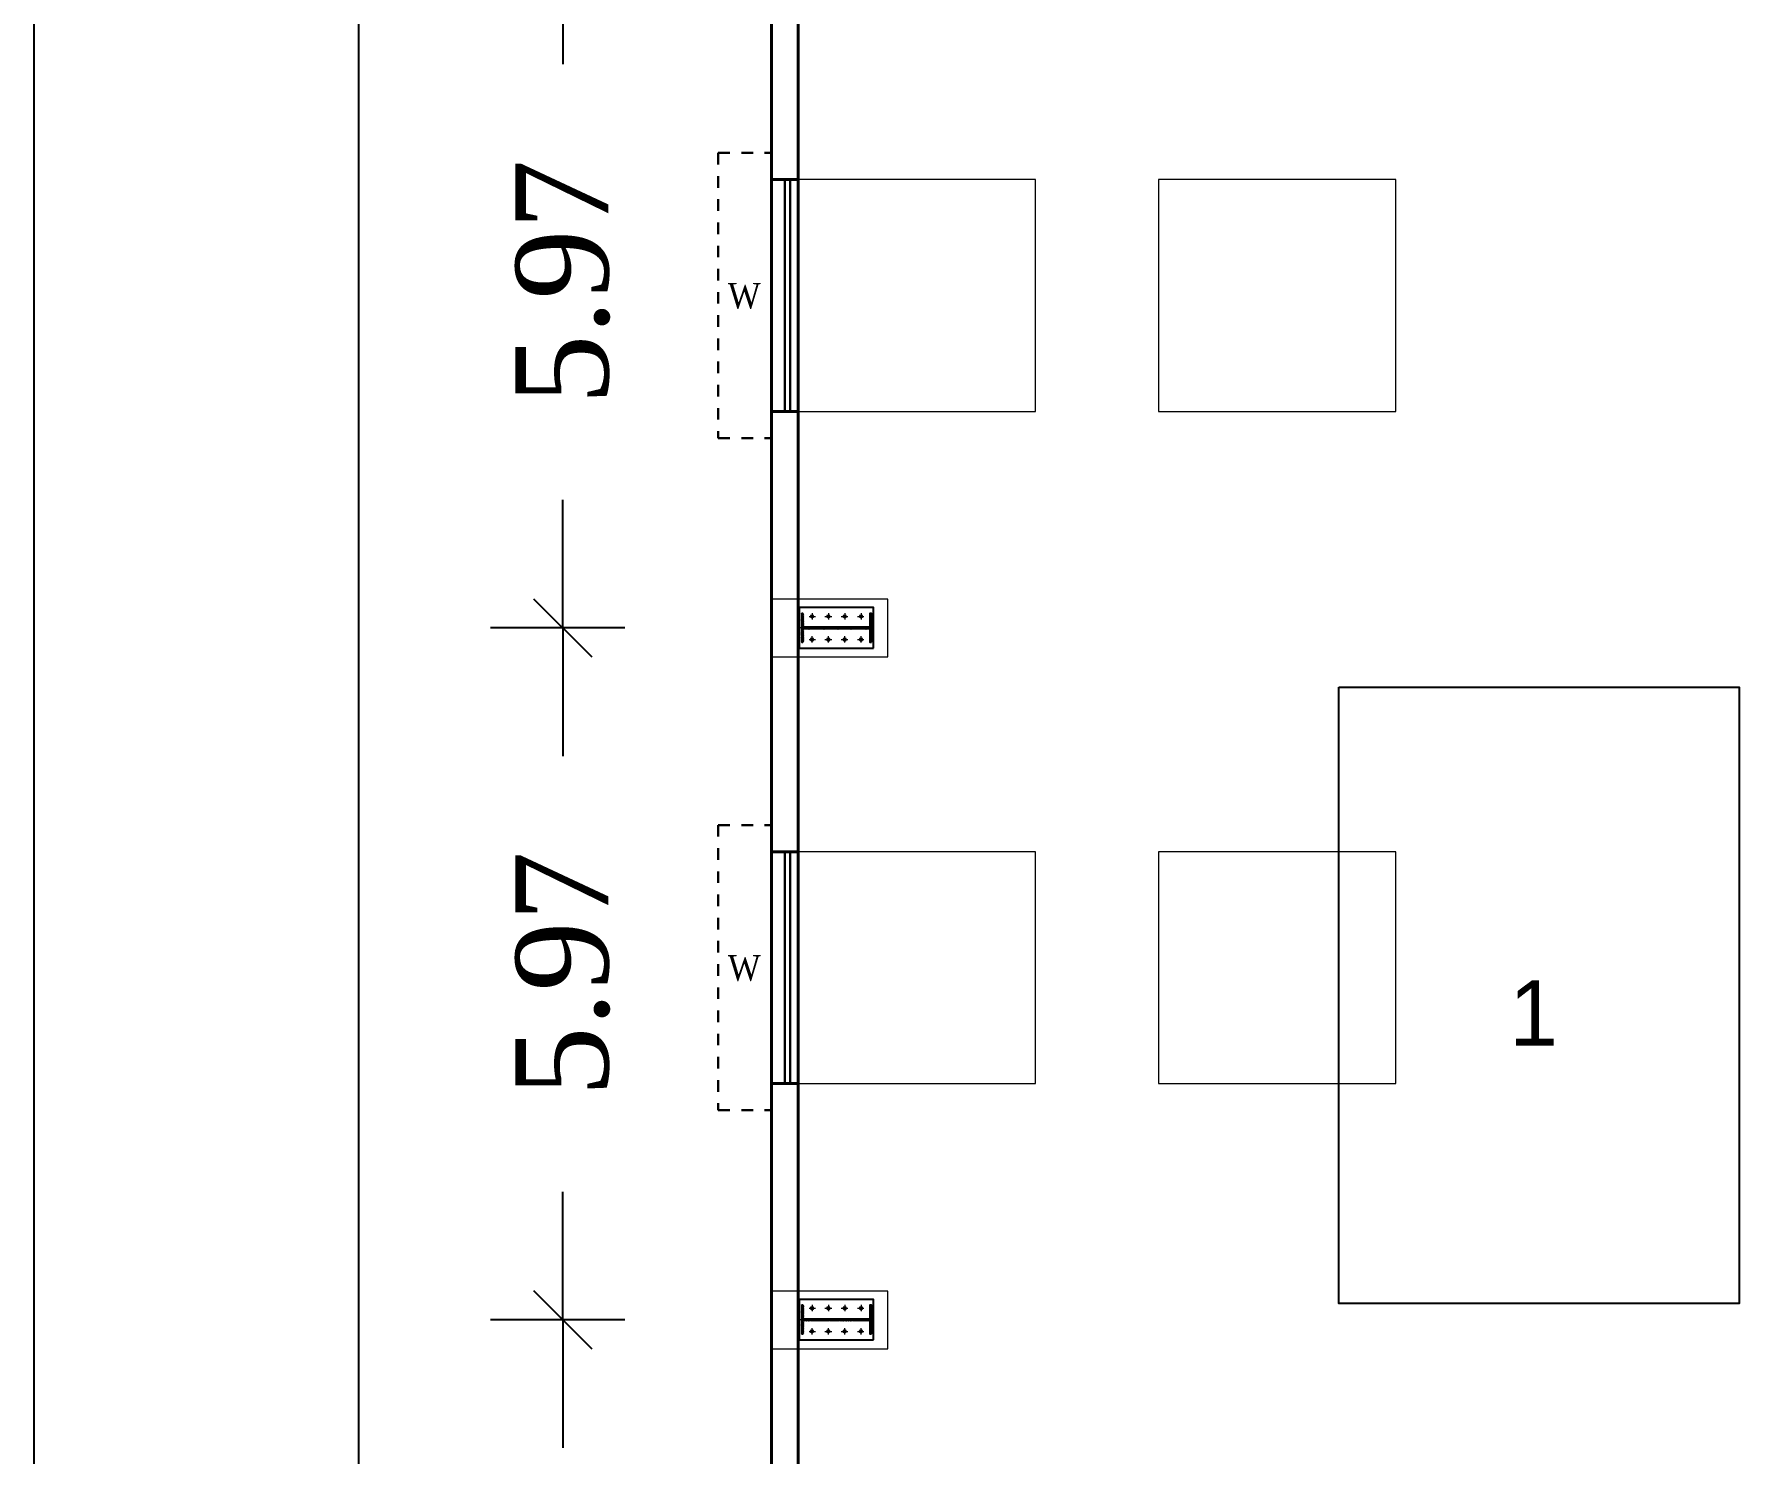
# Model space of a CAD drawing. Header units: metres. Extents: x 98347 to 98865, y -7394 to -7177.
# Drawn here: x 98526.76 to 98541.48, y -7338.72 to -7326.47 of the extents above; entities that cross this region are included whole.
import ezdxf

# ---------------------------------------------------------------- set-up
doc = ezdxf.new("R2010")
doc.units = ezdxf.units.M
doc.header["$LTSCALE"] = 0.5
doc.header["$MEASUREMENT"] = 0
doc.header["$PDMODE"] = 66
doc.linetypes.add('HIDDEN', pattern=[0.375, 0.25, -0.125])
doc.linetypes.add('PHANTOM2', pattern=[1.25, 0.625, -0.125, 0.125, -0.125, 0.125, -0.125])
doc.layers.get('0').update_dxf_attribs({"color": 30, "lineweight": 40})
for name, color, linetype in [('BLK_1_COVERED_AREA', 140, 'Continuous'), ('BLK_1_FLR_0_BLT_UP_AREA', 1, 'Continuous'), ('BLK_1_FLR_0_CARPET_AREA', 45, 'Continuous'), ('BLK_1_FLR_0_REGULAR_ROOM_1', 4, 'Continuous'), ('PDF2_Geometry', 7, 'Continuous')]:
    doc.layers.add(name, color=color, linetype=linetype)
for name, color, linetype, lineweight in [('BLK_1_FLR_0_ROOM_1_LIGHT_VENTILATION_1', 4, 'Continuous', 15), ('DIM', 5, 'Continuous', 25), ('STAIR', 120, 'HIDDEN', 30), ('TEXT', 11, 'Continuous', 30), ('WINDOW', 3, 'Continuous', 30), ('WORKSHOP_AREA', 5, 'Continuous', 25)]:
    doc.layers.add(name, color=color, linetype=linetype, lineweight=lineweight)
doc.styles.add('15', font='times.ttf', dxfattribs={"width": 0.9, "height": 1.5})
doc.styles.add('DIM', font='times.ttf')
doc.styles.get("Standard").update_dxf_attribs({"font": 'times.ttf'})
doc.styles.add('YS TEXT', font='GOTHIC.TTF', dxfattribs={"width": 0.8})
doc.dimstyles.new('Standard$0', dxfattribs={"dimtxt": 0.08, "dimasz": 0.05, "dimexe": 0.02, "dimexo": 0.05, "dimgap": 0.09, "dimtad": 0, "dimtih": 1, "dimtoh": 1, "dimzin": 0, "dimdsep": 46, "dimtxsty": 'Standard', "dimcen": 0.09, "dimclrd": 7, "dimclre": 7, "dimclrt": 7, "dimadec": 0, "dimazin": 0, "dimtfac": 1, "dimtofl": 0, "dimtmove": 0, "dimatfit": 3, "dimfxl": 0, "dimtolj": 1, "dimtzin": 0, "dimarcsym": 0})

# ---------------------------------------------------------------- blocks, each defined once
blk = doc.blocks.new('_Oblique')
at = {"color": 0, "linetype": 'ByBlock', "lineweight": -2}
blk.add_line((-0.5, -0.5), (0.5, 0.5), dxfattribs=at)
blk = doc.blocks.new('*D61')
at = {"layer": 'Defpoints', "color": 0}
for p in [(98531.32, -7337.563), (98532.355, -7337.563), (98532.355, -7343.529)]:
    blk.add_point(p, dxfattribs=at)
at = {"layer": 'DIM', "color": 4, "lineweight": -2}
for p, q in [((98531.855, -7337.563), (98530.695, -7337.563)), ((98531.32, -7337.563), (98531.32, -7338.667)), ((98531.32, -7343.529), (98531.32, -7342.425)), ((98531.855, -7343.529), (98530.695, -7343.529))]:
    blk.add_line(p, q, dxfattribs=at)
at = {"layer": 'DIM', "color": 4, "lineweight": -2, "xscale": 0.5, "yscale": 0.5, "zscale": 0.5}
for p, rotation in [((98531.32, -7337.563), 90), ((98531.32, -7343.529), 270)]:
    blk.add_blockref('_Oblique', p, dxfattribs=dict(at, rotation=rotation))
at = {"layer": 'DIM', "insert": (98531.32, -7340.546), "char_height": 0.8, "attachment_point": 5, "rotation": 90, "style": 'DIM'}
blk.add_mtext('\\A1;5.97', dxfattribs=at)
blk = doc.blocks.new('*D62')
at = {"layer": 'Defpoints', "color": 0}
for p in [(98531.32, -7331.596), (98532.355, -7331.596), (98532.355, -7337.563)]:
    blk.add_point(p, dxfattribs=at)
at = {"layer": 'DIM', "color": 4, "lineweight": -2}
for p, q in [((98531.855, -7331.596), (98530.695, -7331.596)), ((98531.32, -7331.596), (98531.32, -7332.7)), ((98531.32, -7337.563), (98531.32, -7336.459)), ((98531.855, -7337.563), (98530.695, -7337.563))]:
    blk.add_line(p, q, dxfattribs=at)
at = {"layer": 'DIM', "color": 4, "lineweight": -2, "xscale": 0.5, "yscale": 0.5, "zscale": 0.5}
for p, rotation in [((98531.32, -7331.596), 90), ((98531.32, -7337.563), 270)]:
    blk.add_blockref('_Oblique', p, dxfattribs=dict(at, rotation=rotation))
at = {"layer": 'DIM', "insert": (98531.32, -7334.58), "char_height": 0.8, "attachment_point": 5, "rotation": 90, "style": 'DIM'}
blk.add_mtext('\\A1;5.97', dxfattribs=at)
blk = doc.blocks.new('*D63')
at = {"layer": 'Defpoints', "color": 0}
for p in [(98531.32, -7325.63), (98532.355, -7325.63), (98532.355, -7331.596)]:
    blk.add_point(p, dxfattribs=at)
at = {"layer": 'DIM', "color": 4, "lineweight": -2}
for p, q in [((98531.855, -7325.63), (98530.695, -7325.63)), ((98531.32, -7325.63), (98531.32, -7326.734)), ((98531.32, -7331.596), (98531.32, -7330.492)), ((98531.855, -7331.596), (98530.695, -7331.596))]:
    blk.add_line(p, q, dxfattribs=at)
at = {"layer": 'DIM', "color": 4, "lineweight": -2, "xscale": 0.5, "yscale": 0.5, "zscale": 0.5}
for p, rotation in [((98531.32, -7325.63), 90), ((98531.32, -7331.596), 270)]:
    blk.add_blockref('_Oblique', p, dxfattribs=dict(at, rotation=rotation))
at = {"layer": 'DIM', "insert": (98531.32, -7328.613), "char_height": 0.8, "attachment_point": 5, "rotation": 90, "style": 'DIM'}
blk.add_mtext('\\A1;5.97', dxfattribs=at)
blk = doc.blocks.new('*D65')
at = {"layer": 'Defpoints', "color": 0}
for p in [(98529.558, -7319.127), (98530.592, -7319.127), (98530.592, -7374.012)]:
    blk.add_point(p, dxfattribs=at)
at = {"layer": 'DIM', "color": 4, "lineweight": -2}
for p, q in [((98530.092, -7319.127), (98528.933, -7319.127)), ((98529.558, -7319.127), (98529.558, -7344.394)), ((98529.558, -7374.012), (98529.558, -7348.745)), ((98530.092, -7374.012), (98528.933, -7374.012))]:
    blk.add_line(p, q, dxfattribs=at)
at = {"layer": 'DIM', "color": 4, "lineweight": -2, "xscale": 0.5, "yscale": 0.5, "zscale": 0.5}
for p, rotation in [((98529.558, -7319.127), 90), ((98529.558, -7374.012), 270)]:
    blk.add_blockref('_Oblique', p, dxfattribs=dict(at, rotation=rotation))
at = {"layer": 'DIM', "insert": (98529.558, -7346.57), "char_height": 0.8, "attachment_point": 5, "rotation": 90, "style": 'DIM'}
blk.add_mtext('\\A1;54.89', dxfattribs=at)

msp = doc.modelspace()

# ---------------------------------------------------------------- linework, layer by layer
for p, q in [((98533.119, -7374.012), (98533.119, -7319.012)), ((98533.349, -7373.782), (98533.349, -7319.242)), ((98533.349, -7327.729), (98533.119, -7327.729)), ((98533.349, -7329.729), (98533.119, -7329.729)), ((98533.349, -7333.525), (98533.119, -7333.525)), ((98533.349, -7335.525), (98533.119, -7335.525))]:
    msp.add_line(p, q)
at = {"layer": 'BLK_1_COVERED_AREA', "color": 140}
msp.add_lwpolyline([(98533.119, -7319.012), (98568.119, -7319.012), (98568.119, -7374.012), (98533.119, -7374.012)], close=True, dxfattribs=at)
at = {"layer": 'BLK_1_FLR_0_BLT_UP_AREA', "color": 45, "lineweight": 30}
msp.add_lwpolyline([(98533.119, -7319.012), (98568.119, -7319.012), (98568.119, -7374.012), (98533.119, -7374.012)], close=True, dxfattribs=at)
at = {"layer": 'BLK_1_FLR_0_CARPET_AREA', "color": 45, "lineweight": 0}
msp.add_lwpolyline([(98533.349, -7373.782), (98567.889, -7373.782), (98567.889, -7319.242), (98533.349, -7319.242)], close=True, dxfattribs=at)
at = {"layer": 'BLK_1_FLR_0_REGULAR_ROOM_1', "color": 4, "lineweight": 0}
msp.add_lwpolyline([(98533.349, -7373.782), (98567.889, -7373.782), (98567.889, -7319.242), (98533.349, -7319.242)], close=True, dxfattribs=at)
at = {"layer": 'BLK_1_FLR_0_ROOM_1_LIGHT_VENTILATION_1'}
for points in [[(98533.349, -7329.729), (98535.394, -7329.729), (98535.394, -7327.729), (98533.349, -7327.729)], [(98536.455, -7329.729), (98538.5, -7329.729), (98538.5, -7327.729), (98536.455, -7327.729)], [(98533.349, -7335.525), (98535.394, -7335.525), (98535.394, -7333.525), (98533.349, -7333.525)], [(98536.455, -7335.525), (98538.5, -7335.525), (98538.5, -7333.525), (98536.455, -7333.525)]]:
    msp.add_lwpolyline(points, close=True, dxfattribs=at)
at = {"layer": 'DIM'}
for points in [[(98526.763, -7378.344), (98526.763, -7293.473), (98646.794, -7293.473), (98646.794, -7378.344)], [(98538.007, -7332.107), (98541.46, -7332.107), (98541.46, -7337.421), (98538.007, -7337.421)]]:
    msp.add_lwpolyline(points, close=True, dxfattribs=at)
at = {"layer": 'PDF2_Geometry', "lineweight": 20}
for points in [[(98534.12, -7331.846), (98534.12, -7331.347), (98533.119, -7331.347), (98533.119, -7331.846)], [(98534.12, -7337.812), (98534.12, -7337.314), (98533.119, -7337.314), (98533.119, -7337.812)]]:
    msp.add_lwpolyline(points, close=True, dxfattribs=at)
at = {"layer": 'PDF2_Geometry', "lineweight": 25}
for points in [[(98533.996, -7331.769), (98533.996, -7331.42), (98533.358, -7331.42), (98533.358, -7331.769)], [(98533.387, -7331.718), (98533.387, -7331.471), (98533.379, -7331.471), (98533.379, -7331.718)], [(98533.979, -7331.718), (98533.979, -7331.471), (98533.967, -7331.471), (98533.967, -7331.718)], [(98533.966, -7331.599), (98533.966, -7331.59), (98533.387, -7331.59), (98533.387, -7331.599)], [(98533.996, -7337.735), (98533.996, -7337.386), (98533.358, -7337.386), (98533.358, -7337.735)], [(98533.387, -7337.684), (98533.387, -7337.437), (98533.379, -7337.437), (98533.379, -7337.684)], [(98533.966, -7337.565), (98533.966, -7337.556), (98533.387, -7337.556), (98533.387, -7337.565)], [(98533.979, -7337.684), (98533.979, -7337.437), (98533.967, -7337.437), (98533.967, -7337.684)]]:
    msp.add_lwpolyline(points, close=True, dxfattribs=at)
at = {"layer": 'PDF2_Geometry', "lineweight": 5}
for points in [[(98533.374, -7331.475), (98533.378, -7331.479)], [(98533.374, -7331.484), (98533.378, -7331.488)], [(98533.374, -7331.492), (98533.378, -7331.496)], [(98533.374, -7331.501), (98533.378, -7331.505)], [(98533.374, -7331.509), (98533.378, -7331.513)], [(98533.374, -7331.518), (98533.378, -7331.526)], [(98533.374, -7331.526), (98533.378, -7331.535)], [(98533.378, -7331.471), (98533.378, -7331.467)], [(98533.387, -7331.471), (98533.396, -7331.479)], [(98533.387, -7331.479), (98533.396, -7331.488)], [(98533.387, -7331.492), (98533.396, -7331.496)], [(98533.387, -7331.501), (98533.396, -7331.505)], [(98533.387, -7331.509), (98533.396, -7331.513)], [(98533.387, -7331.518), (98533.396, -7331.522)], [(98533.387, -7331.526), (98533.396, -7331.53)], [(98533.442, -7331.496), (98533.497, -7331.496)], [(98533.455, -7331.501), (98533.472, -7331.484), (98533.455, -7331.496)], [(98533.455, -7331.492), (98533.464, -7331.484)], [(98533.481, -7331.488), (98533.459, -7331.505), (98533.476, -7331.484)], [(98533.468, -7331.509), (98533.481, -7331.492), (98533.464, -7331.505)], [(98533.468, -7331.467), (98533.468, -7331.522)], [(98533.472, -7331.509), (98533.481, -7331.501)], [(98533.579, -7331.496), (98533.638, -7331.496)], [(98533.596, -7331.501), (98533.612, -7331.484)], [(98533.596, -7331.496), (98533.608, -7331.484)], [(98533.596, -7331.492), (98533.604, -7331.484)], [(98533.617, -7331.488), (98533.6, -7331.505), (98533.617, -7331.484)], [(98533.608, -7331.509), (98533.621, -7331.492), (98533.604, -7331.505)], [(98533.608, -7331.467), (98533.608, -7331.522)], [(98533.612, -7331.509), (98533.621, -7331.501)], [(98533.719, -7331.496), (98533.775, -7331.496)], [(98533.736, -7331.501), (98533.753, -7331.484)], [(98533.736, -7331.496), (98533.749, -7331.484)], [(98533.736, -7331.492), (98533.744, -7331.484)], [(98533.758, -7331.488), (98533.74, -7331.505), (98533.758, -7331.484)], [(98533.749, -7331.509), (98533.762, -7331.492), (98533.744, -7331.505)], [(98533.749, -7331.467), (98533.749, -7331.522)], [(98533.753, -7331.509), (98533.762, -7331.501)], [(98533.859, -7331.496), (98533.915, -7331.496)], [(98533.877, -7331.505), (98533.894, -7331.484), (98533.877, -7331.501)], [(98533.877, -7331.496), (98533.89, -7331.484)], [(98533.877, -7331.492), (98533.886, -7331.484)], [(98533.881, -7331.505), (98533.898, -7331.488)], [(98533.886, -7331.509), (98533.903, -7331.492)], [(98533.886, -7331.505), (98533.898, -7331.492)], [(98533.89, -7331.467), (98533.89, -7331.522)], [(98533.894, -7331.509), (98533.898, -7331.501)], [(98533.962, -7331.475), (98533.966, -7331.479)], [(98533.962, -7331.484), (98533.966, -7331.488)], [(98533.962, -7331.492), (98533.966, -7331.496)], [(98533.962, -7331.501), (98533.966, -7331.505)], [(98533.962, -7331.509), (98533.966, -7331.513)], [(98533.962, -7331.518), (98533.966, -7331.522)], [(98533.962, -7331.526), (98533.966, -7331.53)], [(98533.979, -7331.471), (98533.983, -7331.475)], [(98533.979, -7331.479), (98533.983, -7331.484)], [(98533.979, -7331.488), (98533.983, -7331.492)], [(98533.979, -7331.496), (98533.983, -7331.501)], [(98533.979, -7331.505), (98533.983, -7331.509)], [(98533.979, -7331.513), (98533.983, -7331.518)], [(98533.979, -7331.522), (98533.983, -7331.53)], [(98533.596, -7331.594), (98533.344, -7331.594)], [(98533.374, -7331.539), (98533.378, -7331.543)], [(98533.374, -7331.547), (98533.378, -7331.552)], [(98533.374, -7331.556), (98533.378, -7331.56)], [(98533.374, -7331.564), (98533.378, -7331.569)], [(98533.374, -7331.573), (98533.378, -7331.577)], [(98533.374, -7331.581), (98533.378, -7331.586)], [(98533.374, -7331.59), (98533.378, -7331.594)], [(98533.374, -7331.599), (98533.378, -7331.603)], [(98533.374, -7331.607), (98533.378, -7331.611)], [(98533.374, -7331.616), (98533.378, -7331.62)], [(98533.374, -7331.624), (98533.378, -7331.628)], [(98533.374, -7331.633), (98533.378, -7331.641)], [(98533.374, -7331.641), (98533.378, -7331.65)], [(98533.374, -7331.65), (98533.378, -7331.658)], [(98533.374, -7331.662), (98533.378, -7331.667)], [(98533.374, -7331.671), (98533.378, -7331.675)], [(98533.387, -7331.535), (98533.396, -7331.539)], [(98533.387, -7331.543), (98533.396, -7331.547)], [(98533.387, -7331.552), (98533.396, -7331.556)], [(98533.387, -7331.56), (98533.396, -7331.564)], [(98533.387, -7331.569), (98533.396, -7331.573)], [(98533.387, -7331.577), (98533.396, -7331.581)], [(98533.396, -7331.603), (98533.391, -7331.599), (98533.387, -7331.603), (98533.396, -7331.611)], [(98533.387, -7331.616), (98533.396, -7331.62)], [(98533.387, -7331.624), (98533.396, -7331.628)], [(98533.387, -7331.633), (98533.396, -7331.637)], [(98533.387, -7331.641), (98533.396, -7331.645)], [(98533.387, -7331.65), (98533.396, -7331.654)], [(98533.387, -7331.658), (98533.396, -7331.662)], [(98533.387, -7331.667), (98533.396, -7331.671)], [(98533.396, -7331.586), (98533.4, -7331.59)], [(98533.396, -7331.607), (98533.4, -7331.599)], [(98533.404, -7331.586), (98533.409, -7331.59)], [(98533.404, -7331.607), (98533.409, -7331.599)], [(98533.413, -7331.586), (98533.417, -7331.59)], [(98533.413, -7331.607), (98533.417, -7331.599)], [(98533.421, -7331.586), (98533.426, -7331.59)], [(98533.421, -7331.607), (98533.426, -7331.599)], [(98533.43, -7331.586), (98533.434, -7331.59)], [(98533.43, -7331.607), (98533.434, -7331.599)], [(98533.438, -7331.586), (98533.447, -7331.59)], [(98533.438, -7331.607), (98533.447, -7331.599)], [(98533.447, -7331.586), (98533.455, -7331.59)], [(98533.447, -7331.607), (98533.455, -7331.599)], [(98533.459, -7331.586), (98533.464, -7331.59)], [(98533.459, -7331.607), (98533.464, -7331.599)], [(98533.468, -7331.586), (98533.472, -7331.59)], [(98533.468, -7331.607), (98533.472, -7331.599)], [(98533.468, -7331.722), (98533.468, -7331.667)], [(98533.476, -7331.586), (98533.481, -7331.59)], [(98533.476, -7331.607), (98533.481, -7331.599)], [(98533.485, -7331.586), (98533.489, -7331.59)], [(98533.485, -7331.607), (98533.489, -7331.599)], [(98533.493, -7331.586), (98533.497, -7331.59)], [(98533.493, -7331.607), (98533.497, -7331.599)], [(98533.502, -7331.586), (98533.506, -7331.59)], [(98533.502, -7331.607), (98533.506, -7331.599)], [(98533.51, -7331.586), (98533.515, -7331.59)], [(98533.51, -7331.607), (98533.515, -7331.599)], [(98533.519, -7331.586), (98533.524, -7331.59)], [(98533.519, -7331.607), (98533.524, -7331.599)], [(98533.528, -7331.586), (98533.532, -7331.59)], [(98533.528, -7331.607), (98533.532, -7331.599)], [(98533.536, -7331.586), (98533.541, -7331.59)], [(98533.536, -7331.607), (98533.541, -7331.599)], [(98533.545, -7331.586), (98533.549, -7331.59)], [(98533.545, -7331.607), (98533.549, -7331.599)], [(98533.553, -7331.586), (98533.558, -7331.59)], [(98533.553, -7331.607), (98533.558, -7331.599)], [(98533.562, -7331.586), (98533.57, -7331.59)], [(98533.562, -7331.607), (98533.57, -7331.599)], [(98533.57, -7331.586), (98533.579, -7331.59)], [(98533.57, -7331.607), (98533.579, -7331.599)], [(98533.583, -7331.586), (98533.587, -7331.59)], [(98533.583, -7331.607), (98533.587, -7331.599)], [(98533.591, -7331.586), (98533.596, -7331.59)], [(98533.591, -7331.607), (98533.596, -7331.599)], [(98533.6, -7331.586), (98533.604, -7331.59)], [(98533.6, -7331.607), (98533.604, -7331.599)], [(98533.608, -7331.586), (98533.612, -7331.59)], [(98533.608, -7331.607), (98533.612, -7331.599)], [(98533.608, -7331.722), (98533.608, -7331.667)], [(98533.617, -7331.586), (98533.621, -7331.59)], [(98533.617, -7331.607), (98533.617, -7331.603), (98533.621, -7331.599)], [(98533.625, -7331.586), (98533.63, -7331.59)], [(98533.625, -7331.607), (98533.63, -7331.599)], [(98533.634, -7331.586), (98533.638, -7331.59)], [(98533.634, -7331.607), (98533.638, -7331.599)], [(98533.643, -7331.586), (98533.647, -7331.59)], [(98533.643, -7331.607), (98533.647, -7331.599)], [(98533.651, -7331.586), (98533.656, -7331.59)], [(98533.651, -7331.607), (98533.656, -7331.599)], [(98533.66, -7331.586), (98533.664, -7331.59)], [(98533.66, -7331.607), (98533.664, -7331.599)], [(98533.668, -7331.586), (98533.673, -7331.59)], [(98533.668, -7331.607), (98533.673, -7331.599)], [(98533.677, -7331.586), (98533.685, -7331.59)], [(98533.677, -7331.607), (98533.685, -7331.599)], [(98533.685, -7331.586), (98533.694, -7331.59)], [(98533.685, -7331.607), (98533.694, -7331.599)], [(98533.694, -7331.586), (98533.702, -7331.59)], [(98533.694, -7331.607), (98533.702, -7331.599)], [(98533.706, -7331.586), (98533.711, -7331.59)], [(98533.706, -7331.607), (98533.711, -7331.599)], [(98533.715, -7331.586), (98533.719, -7331.59)], [(98533.715, -7331.607), (98533.719, -7331.599)], [(98533.723, -7331.586), (98533.727, -7331.59)], [(98533.723, -7331.607), (98533.727, -7331.599)], [(98533.732, -7331.586), (98533.736, -7331.59)], [(98533.732, -7331.607), (98533.736, -7331.599)], [(98533.74, -7331.586), (98533.744, -7331.59)], [(98533.74, -7331.607), (98533.744, -7331.599)], [(98533.749, -7331.586), (98533.753, -7331.59)], [(98533.749, -7331.607), (98533.753, -7331.599)], [(98533.749, -7331.722), (98533.749, -7331.667)], [(98533.758, -7331.586), (98533.762, -7331.59)], [(98533.758, -7331.607), (98533.762, -7331.599)], [(98533.766, -7331.586), (98533.771, -7331.59)], [(98533.766, -7331.607), (98533.771, -7331.599)], [(98533.775, -7331.586), (98533.779, -7331.59)], [(98533.775, -7331.607), (98533.779, -7331.599)], [(98533.783, -7331.586), (98533.788, -7331.59)], [(98533.783, -7331.607), (98533.788, -7331.599)], [(98533.792, -7331.586), (98533.796, -7331.59)], [(98533.792, -7331.607), (98533.796, -7331.599)], [(98533.8, -7331.586), (98533.809, -7331.59)], [(98533.8, -7331.607), (98533.809, -7331.599)], [(98533.809, -7331.586), (98533.817, -7331.59)], [(98533.809, -7331.607), (98533.817, -7331.599)], [(98533.821, -7331.586), (98533.826, -7331.59)], [(98533.821, -7331.607), (98533.826, -7331.599)], [(98533.83, -7331.586), (98533.834, -7331.59)], [(98533.83, -7331.607), (98533.834, -7331.599)], [(98533.838, -7331.586), (98533.843, -7331.59)], [(98533.838, -7331.607), (98533.843, -7331.599)], [(98533.847, -7331.586), (98533.851, -7331.59)], [(98533.847, -7331.607), (98533.851, -7331.599)], [(98533.855, -7331.586), (98533.859, -7331.59)], [(98533.855, -7331.607), (98533.859, -7331.599)], [(98533.864, -7331.586), (98533.868, -7331.59)], [(98533.864, -7331.607), (98533.868, -7331.599)], [(98533.872, -7331.586), (98533.877, -7331.59)], [(98533.872, -7331.607), (98533.877, -7331.599)], [(98533.881, -7331.586), (98533.886, -7331.59)], [(98533.881, -7331.607), (98533.886, -7331.599)], [(98533.89, -7331.586), (98533.894, -7331.59)], [(98533.89, -7331.607), (98533.894, -7331.599)], [(98533.89, -7331.722), (98533.89, -7331.667)], [(98533.898, -7331.586), (98533.903, -7331.59)], [(98533.898, -7331.607), (98533.903, -7331.599)], [(98533.907, -7331.586), (98533.911, -7331.59)], [(98533.907, -7331.607), (98533.911, -7331.599)], [(98533.915, -7331.586), (98533.92, -7331.59)], [(98533.915, -7331.607), (98533.92, -7331.599)], [(98533.924, -7331.586), (98533.932, -7331.59)], [(98533.924, -7331.607), (98533.932, -7331.599)], [(98533.932, -7331.586), (98533.941, -7331.59)], [(98533.932, -7331.607), (98533.941, -7331.599)], [(98533.945, -7331.586), (98533.949, -7331.59)], [(98533.945, -7331.607), (98533.949, -7331.599)], [(98533.953, -7331.586), (98533.958, -7331.59)], [(98533.953, -7331.607), (98533.958, -7331.599)], [(98533.962, -7331.535), (98533.966, -7331.539)], [(98533.962, -7331.543), (98533.966, -7331.547)], [(98533.962, -7331.552), (98533.966, -7331.556)], [(98533.962, -7331.56), (98533.966, -7331.564)], [(98533.962, -7331.569), (98533.966, -7331.577)], [(98533.962, -7331.577), (98533.966, -7331.586)], [(98533.962, -7331.59), (98533.962, -7331.586), (98533.966, -7331.59)], [(98533.966, -7331.603), (98533.966, -7331.599), (98533.962, -7331.607), (98533.966, -7331.611)], [(98533.962, -7331.616), (98533.966, -7331.62)], [(98533.962, -7331.624), (98533.966, -7331.628)], [(98533.962, -7331.633), (98533.966, -7331.637)], [(98533.962, -7331.641), (98533.966, -7331.645)], [(98533.962, -7331.65), (98533.966, -7331.654)], [(98533.962, -7331.658), (98533.966, -7331.662)], [(98533.962, -7331.667), (98533.966, -7331.671)], [(98533.979, -7331.53), (98533.983, -7331.539)], [(98533.979, -7331.543), (98533.983, -7331.547)], [(98533.979, -7331.552), (98533.983, -7331.556)], [(98533.979, -7331.56), (98533.983, -7331.564)], [(98533.979, -7331.569), (98533.983, -7331.573)], [(98533.979, -7331.577), (98533.983, -7331.581)], [(98533.979, -7331.586), (98533.983, -7331.59)], [(98533.979, -7331.594), (98533.983, -7331.599)], [(98533.979, -7331.603), (98533.983, -7331.607)], [(98533.979, -7331.611), (98533.983, -7331.616)], [(98533.979, -7331.62), (98533.983, -7331.624)], [(98533.979, -7331.628), (98533.983, -7331.633)], [(98533.979, -7331.637), (98533.983, -7331.641)], [(98533.979, -7331.645), (98533.983, -7331.654)], [(98533.979, -7331.654), (98533.983, -7331.662)], [(98533.979, -7331.667), (98533.983, -7331.671)], [(98533.374, -7331.679), (98533.378, -7331.684)], [(98533.374, -7331.688), (98533.378, -7331.692)], [(98533.374, -7331.696), (98533.378, -7331.701)], [(98533.374, -7331.705), (98533.378, -7331.709)], [(98533.374, -7331.713), (98533.378, -7331.718)], [(98533.387, -7331.675), (98533.396, -7331.679)], [(98533.387, -7331.684), (98533.396, -7331.688)], [(98533.387, -7331.692), (98533.396, -7331.696)], [(98533.387, -7331.701), (98533.396, -7331.705)], [(98533.387, -7331.709), (98533.396, -7331.718)], [(98533.387, -7331.718), (98533.387, -7331.713)], [(98533.442, -7331.696), (98533.497, -7331.696)], [(98533.455, -7331.701), (98533.472, -7331.684), (98533.455, -7331.696)], [(98533.455, -7331.692), (98533.464, -7331.684)], [(98533.459, -7331.701), (98533.476, -7331.684)], [(98533.459, -7331.705), (98533.481, -7331.688)], [(98533.468, -7331.709), (98533.481, -7331.692), (98533.464, -7331.705)], [(98533.472, -7331.705), (98533.481, -7331.701)], [(98533.579, -7331.696), (98533.638, -7331.696)], [(98533.596, -7331.701), (98533.612, -7331.684)], [(98533.596, -7331.696), (98533.608, -7331.684)], [(98533.596, -7331.692), (98533.604, -7331.684)], [(98533.6, -7331.701), (98533.617, -7331.684)], [(98533.6, -7331.705), (98533.617, -7331.688)], [(98533.608, -7331.709), (98533.621, -7331.692), (98533.604, -7331.705)], [(98533.612, -7331.705), (98533.621, -7331.701)], [(98533.719, -7331.696), (98533.775, -7331.696)], [(98533.736, -7331.701), (98533.753, -7331.684)], [(98533.736, -7331.696), (98533.749, -7331.684)], [(98533.736, -7331.692), (98533.744, -7331.684)], [(98533.74, -7331.701), (98533.758, -7331.684)], [(98533.74, -7331.705), (98533.758, -7331.688)], [(98533.749, -7331.709), (98533.762, -7331.692), (98533.744, -7331.705)], [(98533.753, -7331.705), (98533.762, -7331.701)], [(98533.859, -7331.696), (98533.915, -7331.696)], [(98533.877, -7331.701), (98533.894, -7331.684), (98533.877, -7331.701)], [(98533.877, -7331.696), (98533.89, -7331.684)], [(98533.877, -7331.692), (98533.886, -7331.684)], [(98533.881, -7331.705), (98533.898, -7331.688)], [(98533.886, -7331.709), (98533.903, -7331.692)], [(98533.886, -7331.705), (98533.898, -7331.692)], [(98533.894, -7331.705), (98533.898, -7331.701)], [(98533.962, -7331.675), (98533.966, -7331.679)], [(98533.962, -7331.684), (98533.966, -7331.688)], [(98533.962, -7331.692), (98533.966, -7331.701)], [(98533.962, -7331.701), (98533.966, -7331.709)], [(98533.962, -7331.713), (98533.966, -7331.718)], [(98533.979, -7331.675), (98533.983, -7331.679)], [(98533.979, -7331.684), (98533.983, -7331.688)], [(98533.979, -7331.692), (98533.983, -7331.696)], [(98533.979, -7331.701), (98533.983, -7331.705)], [(98533.979, -7331.709), (98533.983, -7331.713)], [(98533.979, -7331.718), (98533.979, -7331.713)], [(98533.596, -7337.561), (98533.344, -7337.561)], [(98533.374, -7337.441), (98533.378, -7337.446)], [(98533.374, -7337.45), (98533.378, -7337.454)], [(98533.374, -7337.458), (98533.378, -7337.463)], [(98533.374, -7337.467), (98533.378, -7337.471)], [(98533.374, -7337.475), (98533.378, -7337.48)], [(98533.374, -7337.484), (98533.378, -7337.492)], [(98533.374, -7337.492), (98533.378, -7337.501)], [(98533.374, -7337.505), (98533.378, -7337.509)], [(98533.374, -7337.514), (98533.378, -7337.518)], [(98533.374, -7337.522), (98533.378, -7337.527)], [(98533.374, -7337.531), (98533.378, -7337.535)], [(98533.374, -7337.539), (98533.378, -7337.544)], [(98533.374, -7337.548), (98533.378, -7337.552)], [(98533.374, -7337.556), (98533.378, -7337.561)], [(98533.378, -7337.437), (98533.378, -7337.433)], [(98533.387, -7337.437), (98533.396, -7337.446)], [(98533.387, -7337.446), (98533.396, -7337.454)], [(98533.387, -7337.458), (98533.396, -7337.463)], [(98533.387, -7337.467), (98533.396, -7337.471)], [(98533.387, -7337.475), (98533.396, -7337.48)], [(98533.387, -7337.484), (98533.396, -7337.488)], [(98533.387, -7337.492), (98533.396, -7337.497)], [(98533.387, -7337.501), (98533.396, -7337.505)], [(98533.387, -7337.509), (98533.396, -7337.514)], [(98533.387, -7337.518), (98533.396, -7337.522)], [(98533.387, -7337.527), (98533.396, -7337.531)], [(98533.387, -7337.535), (98533.396, -7337.539)], [(98533.387, -7337.544), (98533.396, -7337.548)], [(98533.396, -7337.552), (98533.4, -7337.556)], [(98533.404, -7337.552), (98533.409, -7337.556)], [(98533.413, -7337.552), (98533.417, -7337.556)], [(98533.421, -7337.552), (98533.426, -7337.556)], [(98533.43, -7337.552), (98533.434, -7337.556)], [(98533.438, -7337.552), (98533.447, -7337.556)], [(98533.442, -7337.463), (98533.497, -7337.463)], [(98533.447, -7337.552), (98533.455, -7337.556)], [(98533.455, -7337.467), (98533.472, -7337.45), (98533.455, -7337.463)], [(98533.455, -7337.458), (98533.464, -7337.45)], [(98533.481, -7337.454), (98533.459, -7337.471), (98533.476, -7337.45)], [(98533.459, -7337.552), (98533.464, -7337.556)], [(98533.468, -7337.475), (98533.481, -7337.458), (98533.464, -7337.471)], [(98533.468, -7337.433), (98533.468, -7337.488)], [(98533.468, -7337.552), (98533.472, -7337.556)], [(98533.472, -7337.475), (98533.481, -7337.467)], [(98533.476, -7337.552), (98533.481, -7337.556)], [(98533.485, -7337.552), (98533.489, -7337.556)], [(98533.493, -7337.552), (98533.497, -7337.556)], [(98533.502, -7337.552), (98533.506, -7337.556)], [(98533.51, -7337.552), (98533.515, -7337.556)], [(98533.519, -7337.552), (98533.524, -7337.556)], [(98533.528, -7337.552), (98533.532, -7337.556)], [(98533.536, -7337.552), (98533.541, -7337.556)], [(98533.545, -7337.552), (98533.549, -7337.556)], [(98533.553, -7337.552), (98533.558, -7337.556)], [(98533.562, -7337.552), (98533.57, -7337.556)], [(98533.57, -7337.552), (98533.579, -7337.556)], [(98533.579, -7337.463), (98533.638, -7337.463)], [(98533.583, -7337.552), (98533.587, -7337.556)], [(98533.591, -7337.552), (98533.596, -7337.556)], [(98533.596, -7337.467), (98533.612, -7337.45)], [(98533.596, -7337.463), (98533.608, -7337.45)], [(98533.596, -7337.458), (98533.604, -7337.45)], [(98533.617, -7337.454), (98533.6, -7337.471), (98533.617, -7337.45)], [(98533.6, -7337.552), (98533.604, -7337.556)], [(98533.608, -7337.475), (98533.621, -7337.458), (98533.604, -7337.471)], [(98533.608, -7337.433), (98533.608, -7337.488)], [(98533.608, -7337.552), (98533.612, -7337.556)], [(98533.612, -7337.475), (98533.621, -7337.467)], [(98533.617, -7337.552), (98533.621, -7337.556)], [(98533.625, -7337.552), (98533.63, -7337.556)], [(98533.634, -7337.552), (98533.638, -7337.556)], [(98533.643, -7337.552), (98533.647, -7337.556)], [(98533.651, -7337.552), (98533.656, -7337.556)], [(98533.66, -7337.552), (98533.664, -7337.556)], [(98533.668, -7337.552), (98533.673, -7337.556)], [(98533.677, -7337.552), (98533.685, -7337.556)], [(98533.685, -7337.552), (98533.694, -7337.556)], [(98533.694, -7337.552), (98533.702, -7337.556)], [(98533.706, -7337.552), (98533.711, -7337.556)], [(98533.715, -7337.552), (98533.719, -7337.556)], [(98533.719, -7337.463), (98533.775, -7337.463)], [(98533.723, -7337.552), (98533.727, -7337.556)], [(98533.732, -7337.552), (98533.736, -7337.556)], [(98533.736, -7337.467), (98533.753, -7337.45)], [(98533.736, -7337.463), (98533.749, -7337.45)], [(98533.736, -7337.458), (98533.744, -7337.45)], [(98533.758, -7337.454), (98533.74, -7337.471), (98533.758, -7337.45)], [(98533.74, -7337.552), (98533.744, -7337.556)], [(98533.749, -7337.475), (98533.762, -7337.458), (98533.744, -7337.471)], [(98533.749, -7337.433), (98533.749, -7337.488)], [(98533.749, -7337.552), (98533.753, -7337.556)], [(98533.753, -7337.475), (98533.762, -7337.467)], [(98533.758, -7337.552), (98533.762, -7337.556)], [(98533.766, -7337.552), (98533.771, -7337.556)], [(98533.775, -7337.552), (98533.779, -7337.556)], [(98533.783, -7337.552), (98533.788, -7337.556)], [(98533.792, -7337.552), (98533.796, -7337.556)], [(98533.8, -7337.552), (98533.809, -7337.556)], [(98533.809, -7337.552), (98533.817, -7337.556)], [(98533.821, -7337.552), (98533.826, -7337.556)], [(98533.83, -7337.552), (98533.834, -7337.556)], [(98533.838, -7337.552), (98533.843, -7337.556)], [(98533.847, -7337.552), (98533.851, -7337.556)], [(98533.855, -7337.552), (98533.859, -7337.556)], [(98533.859, -7337.463), (98533.915, -7337.463)], [(98533.864, -7337.552), (98533.868, -7337.556)], [(98533.872, -7337.552), (98533.877, -7337.556)], [(98533.877, -7337.471), (98533.894, -7337.45), (98533.877, -7337.467)], [(98533.877, -7337.463), (98533.89, -7337.45)], [(98533.877, -7337.458), (98533.886, -7337.45)], [(98533.881, -7337.471), (98533.898, -7337.454)], [(98533.881, -7337.552), (98533.886, -7337.556)], [(98533.886, -7337.475), (98533.903, -7337.458)], [(98533.886, -7337.471), (98533.898, -7337.458)], [(98533.89, -7337.433), (98533.89, -7337.488)], [(98533.89, -7337.552), (98533.894, -7337.556)], [(98533.894, -7337.475), (98533.898, -7337.467)], [(98533.898, -7337.552), (98533.903, -7337.556)], [(98533.907, -7337.552), (98533.911, -7337.556)], [(98533.915, -7337.552), (98533.92, -7337.556)], [(98533.924, -7337.552), (98533.932, -7337.556)], [(98533.932, -7337.552), (98533.941, -7337.556)], [(98533.945, -7337.552), (98533.949, -7337.556)], [(98533.953, -7337.552), (98533.958, -7337.556)], [(98533.962, -7337.441), (98533.966, -7337.446)], [(98533.962, -7337.45), (98533.966, -7337.454)], [(98533.962, -7337.458), (98533.966, -7337.463)], [(98533.962, -7337.467), (98533.966, -7337.471)], [(98533.962, -7337.475), (98533.966, -7337.48)], [(98533.962, -7337.484), (98533.966, -7337.488)], [(98533.962, -7337.492), (98533.966, -7337.497)], [(98533.962, -7337.501), (98533.966, -7337.505)], [(98533.962, -7337.509), (98533.966, -7337.514)], [(98533.962, -7337.518), (98533.966, -7337.522)], [(98533.962, -7337.527), (98533.966, -7337.531)], [(98533.962, -7337.535), (98533.966, -7337.544)], [(98533.962, -7337.544), (98533.966, -7337.552)], [(98533.962, -7337.556), (98533.962, -7337.552), (98533.966, -7337.556)], [(98533.979, -7337.437), (98533.983, -7337.441)], [(98533.979, -7337.446), (98533.983, -7337.45)], [(98533.979, -7337.454), (98533.983, -7337.458)], [(98533.979, -7337.463), (98533.983, -7337.467)], [(98533.979, -7337.471), (98533.983, -7337.475)], [(98533.979, -7337.48), (98533.983, -7337.484)], [(98533.979, -7337.488), (98533.983, -7337.497)], [(98533.979, -7337.497), (98533.983, -7337.505)], [(98533.979, -7337.509), (98533.983, -7337.514)], [(98533.979, -7337.518), (98533.983, -7337.522)], [(98533.979, -7337.527), (98533.983, -7337.531)], [(98533.979, -7337.535), (98533.983, -7337.539)], [(98533.979, -7337.544), (98533.983, -7337.548)], [(98533.979, -7337.552), (98533.983, -7337.556)], [(98533.979, -7337.561), (98533.983, -7337.565)], [(98533.374, -7337.565), (98533.378, -7337.569)], [(98533.374, -7337.573), (98533.378, -7337.578)], [(98533.374, -7337.582), (98533.378, -7337.586)], [(98533.374, -7337.59), (98533.378, -7337.595)], [(98533.374, -7337.599), (98533.378, -7337.607)], [(98533.374, -7337.607), (98533.378, -7337.616)], [(98533.374, -7337.616), (98533.378, -7337.624)], [(98533.374, -7337.629), (98533.378, -7337.633)], [(98533.374, -7337.637), (98533.378, -7337.641)], [(98533.374, -7337.646), (98533.378, -7337.65)], [(98533.374, -7337.654), (98533.378, -7337.659)], [(98533.374, -7337.663), (98533.378, -7337.667)], [(98533.374, -7337.671), (98533.378, -7337.676)], [(98533.374, -7337.68), (98533.378, -7337.684)], [(98533.396, -7337.569), (98533.391, -7337.565), (98533.387, -7337.569), (98533.396, -7337.578)], [(98533.387, -7337.582), (98533.396, -7337.586)], [(98533.387, -7337.59), (98533.396, -7337.595)], [(98533.387, -7337.599), (98533.396, -7337.603)], [(98533.387, -7337.607), (98533.396, -7337.612)], [(98533.387, -7337.616), (98533.396, -7337.62)], [(98533.387, -7337.624), (98533.396, -7337.629)], [(98533.387, -7337.633), (98533.396, -7337.637)], [(98533.387, -7337.641), (98533.396, -7337.646)], [(98533.387, -7337.65), (98533.396, -7337.654)], [(98533.387, -7337.659), (98533.396, -7337.663)], [(98533.387, -7337.667), (98533.396, -7337.671)], [(98533.387, -7337.676), (98533.396, -7337.684)], [(98533.387, -7337.684), (98533.387, -7337.68)], [(98533.396, -7337.573), (98533.4, -7337.565)], [(98533.404, -7337.573), (98533.409, -7337.565)], [(98533.413, -7337.573), (98533.417, -7337.565)], [(98533.421, -7337.573), (98533.426, -7337.565)], [(98533.43, -7337.573), (98533.434, -7337.565)], [(98533.438, -7337.573), (98533.447, -7337.565)], [(98533.442, -7337.663), (98533.497, -7337.663)], [(98533.447, -7337.573), (98533.455, -7337.565)], [(98533.455, -7337.667), (98533.472, -7337.65), (98533.455, -7337.663)], [(98533.455, -7337.659), (98533.464, -7337.65)], [(98533.459, -7337.573), (98533.464, -7337.565)], [(98533.459, -7337.667), (98533.476, -7337.65)], [(98533.459, -7337.671), (98533.481, -7337.654)], [(98533.468, -7337.676), (98533.481, -7337.659), (98533.464, -7337.671)], [(98533.468, -7337.573), (98533.472, -7337.565)], [(98533.468, -7337.688), (98533.468, -7337.633)], [(98533.472, -7337.671), (98533.481, -7337.667)], [(98533.476, -7337.573), (98533.481, -7337.565)], [(98533.485, -7337.573), (98533.489, -7337.565)], [(98533.493, -7337.573), (98533.497, -7337.565)], [(98533.502, -7337.573), (98533.506, -7337.565)], [(98533.51, -7337.573), (98533.515, -7337.565)], [(98533.519, -7337.573), (98533.524, -7337.565)], [(98533.528, -7337.573), (98533.532, -7337.565)], [(98533.536, -7337.573), (98533.541, -7337.565)], [(98533.545, -7337.573), (98533.549, -7337.565)], [(98533.553, -7337.573), (98533.558, -7337.565)], [(98533.562, -7337.573), (98533.57, -7337.565)], [(98533.57, -7337.573), (98533.579, -7337.565)], [(98533.579, -7337.663), (98533.638, -7337.663)], [(98533.583, -7337.573), (98533.587, -7337.565)], [(98533.591, -7337.573), (98533.596, -7337.565)], [(98533.596, -7337.667), (98533.612, -7337.65)], [(98533.596, -7337.663), (98533.608, -7337.65)], [(98533.596, -7337.659), (98533.604, -7337.65)], [(98533.6, -7337.573), (98533.604, -7337.565)], [(98533.6, -7337.667), (98533.617, -7337.65)], [(98533.6, -7337.671), (98533.617, -7337.654)], [(98533.608, -7337.676), (98533.621, -7337.659), (98533.604, -7337.671)], [(98533.608, -7337.573), (98533.612, -7337.565)], [(98533.608, -7337.688), (98533.608, -7337.633)], [(98533.612, -7337.671), (98533.621, -7337.667)], [(98533.617, -7337.573), (98533.617, -7337.569), (98533.621, -7337.565)], [(98533.625, -7337.573), (98533.63, -7337.565)], [(98533.634, -7337.573), (98533.638, -7337.565)], [(98533.643, -7337.573), (98533.647, -7337.565)], [(98533.651, -7337.573), (98533.656, -7337.565)], [(98533.66, -7337.573), (98533.664, -7337.565)], [(98533.668, -7337.573), (98533.673, -7337.565)], [(98533.677, -7337.573), (98533.685, -7337.565)], [(98533.685, -7337.573), (98533.694, -7337.565)], [(98533.694, -7337.573), (98533.702, -7337.565)], [(98533.706, -7337.573), (98533.711, -7337.565)], [(98533.715, -7337.573), (98533.719, -7337.565)], [(98533.719, -7337.663), (98533.775, -7337.663)], [(98533.723, -7337.573), (98533.727, -7337.565)], [(98533.732, -7337.573), (98533.736, -7337.565)], [(98533.736, -7337.667), (98533.753, -7337.65)], [(98533.736, -7337.663), (98533.749, -7337.65)], [(98533.736, -7337.659), (98533.744, -7337.65)], [(98533.74, -7337.573), (98533.744, -7337.565)], [(98533.74, -7337.667), (98533.758, -7337.65)], [(98533.74, -7337.671), (98533.758, -7337.654)], [(98533.749, -7337.676), (98533.762, -7337.659), (98533.744, -7337.671)], [(98533.749, -7337.573), (98533.753, -7337.565)], [(98533.749, -7337.688), (98533.749, -7337.633)], [(98533.753, -7337.671), (98533.762, -7337.667)], [(98533.758, -7337.573), (98533.762, -7337.565)], [(98533.766, -7337.573), (98533.771, -7337.565)], [(98533.775, -7337.573), (98533.779, -7337.565)], [(98533.783, -7337.573), (98533.788, -7337.565)], [(98533.792, -7337.573), (98533.796, -7337.565)], [(98533.8, -7337.573), (98533.809, -7337.565)], [(98533.809, -7337.573), (98533.817, -7337.565)], [(98533.821, -7337.573), (98533.826, -7337.565)], [(98533.83, -7337.573), (98533.834, -7337.565)], [(98533.838, -7337.573), (98533.843, -7337.565)], [(98533.847, -7337.573), (98533.851, -7337.565)], [(98533.855, -7337.573), (98533.859, -7337.565)], [(98533.859, -7337.663), (98533.915, -7337.663)], [(98533.864, -7337.573), (98533.868, -7337.565)], [(98533.872, -7337.573), (98533.877, -7337.565)], [(98533.877, -7337.667), (98533.894, -7337.65), (98533.877, -7337.667)], [(98533.877, -7337.663), (98533.89, -7337.65)], [(98533.877, -7337.659), (98533.886, -7337.65)], [(98533.881, -7337.573), (98533.886, -7337.565)], [(98533.881, -7337.671), (98533.898, -7337.654)], [(98533.886, -7337.676), (98533.903, -7337.659)], [(98533.886, -7337.671), (98533.898, -7337.659)], [(98533.89, -7337.573), (98533.894, -7337.565)], [(98533.89, -7337.688), (98533.89, -7337.633)], [(98533.894, -7337.671), (98533.898, -7337.667)], [(98533.898, -7337.573), (98533.903, -7337.565)], [(98533.907, -7337.573), (98533.911, -7337.565)], [(98533.915, -7337.573), (98533.92, -7337.565)], [(98533.924, -7337.573), (98533.932, -7337.565)], [(98533.932, -7337.573), (98533.941, -7337.565)], [(98533.945, -7337.573), (98533.949, -7337.565)], [(98533.953, -7337.573), (98533.958, -7337.565)], [(98533.966, -7337.569), (98533.966, -7337.565), (98533.962, -7337.573), (98533.966, -7337.578)], [(98533.962, -7337.582), (98533.966, -7337.586)], [(98533.962, -7337.59), (98533.966, -7337.595)], [(98533.962, -7337.599), (98533.966, -7337.603)], [(98533.962, -7337.607), (98533.966, -7337.612)], [(98533.962, -7337.616), (98533.966, -7337.62)], [(98533.962, -7337.624), (98533.966, -7337.629)], [(98533.962, -7337.633), (98533.966, -7337.637)], [(98533.962, -7337.641), (98533.966, -7337.646)], [(98533.962, -7337.65), (98533.966, -7337.654)], [(98533.962, -7337.659), (98533.966, -7337.667)], [(98533.962, -7337.667), (98533.966, -7337.676)], [(98533.962, -7337.68), (98533.966, -7337.684)], [(98533.979, -7337.569), (98533.983, -7337.573)], [(98533.979, -7337.578), (98533.983, -7337.582)], [(98533.979, -7337.586), (98533.983, -7337.59)], [(98533.979, -7337.595), (98533.983, -7337.599)], [(98533.979, -7337.603), (98533.983, -7337.607)], [(98533.979, -7337.612), (98533.983, -7337.62)], [(98533.979, -7337.62), (98533.983, -7337.629)], [(98533.979, -7337.633), (98533.983, -7337.637)], [(98533.979, -7337.641), (98533.983, -7337.646)], [(98533.979, -7337.65), (98533.983, -7337.654)], [(98533.979, -7337.659), (98533.983, -7337.663)], [(98533.979, -7337.667), (98533.983, -7337.671)], [(98533.979, -7337.676), (98533.983, -7337.68)], [(98533.979, -7337.684), (98533.979, -7337.68)]]:
    msp.add_lwpolyline(points, dxfattribs=at)
for points in [[(98533.468, -7331.509), (98533.481, -7331.501), (98533.481, -7331.488), (98533.468, -7331.484), (98533.455, -7331.488), (98533.455, -7331.501)], [(98533.468, -7331.505), (98533.476, -7331.501), (98533.472, -7331.488), (98533.464, -7331.488), (98533.459, -7331.501)], [(98533.608, -7331.509), (98533.621, -7331.501), (98533.621, -7331.488), (98533.608, -7331.484), (98533.596, -7331.488), (98533.596, -7331.501)], [(98533.608, -7331.505), (98533.617, -7331.501), (98533.612, -7331.488), (98533.604, -7331.488), (98533.6, -7331.501)], [(98533.749, -7331.509), (98533.762, -7331.501), (98533.762, -7331.488), (98533.749, -7331.484), (98533.736, -7331.488), (98533.736, -7331.501)], [(98533.749, -7331.505), (98533.758, -7331.501), (98533.753, -7331.488), (98533.744, -7331.488), (98533.74, -7331.501)], [(98533.89, -7331.509), (98533.903, -7331.501), (98533.903, -7331.488), (98533.89, -7331.484), (98533.877, -7331.488), (98533.877, -7331.501)], [(98533.89, -7331.505), (98533.898, -7331.501), (98533.894, -7331.488), (98533.886, -7331.488), (98533.881, -7331.501)], [(98533.391, -7331.59), (98533.387, -7331.586)], [(98533.468, -7331.709), (98533.481, -7331.701), (98533.481, -7331.688), (98533.468, -7331.684), (98533.455, -7331.688), (98533.455, -7331.701)], [(98533.468, -7331.705), (98533.476, -7331.701), (98533.472, -7331.688), (98533.464, -7331.688), (98533.459, -7331.701)], [(98533.608, -7331.709), (98533.621, -7331.701), (98533.621, -7331.688), (98533.608, -7331.684), (98533.596, -7331.688), (98533.596, -7331.701)], [(98533.608, -7331.705), (98533.617, -7331.701), (98533.612, -7331.688), (98533.604, -7331.688), (98533.6, -7331.701)], [(98533.749, -7331.709), (98533.762, -7331.701), (98533.762, -7331.688), (98533.749, -7331.684), (98533.736, -7331.688), (98533.736, -7331.701)], [(98533.749, -7331.705), (98533.758, -7331.701), (98533.753, -7331.688), (98533.744, -7331.688), (98533.74, -7331.701)], [(98533.89, -7331.709), (98533.903, -7331.701), (98533.903, -7331.688), (98533.89, -7331.684), (98533.877, -7331.688), (98533.877, -7331.701)], [(98533.89, -7331.705), (98533.898, -7331.701), (98533.894, -7331.688), (98533.886, -7331.688), (98533.881, -7331.701)], [(98533.391, -7337.556), (98533.387, -7337.552)], [(98533.468, -7337.475), (98533.481, -7337.467), (98533.481, -7337.454), (98533.468, -7337.45), (98533.455, -7337.454), (98533.455, -7337.467)], [(98533.468, -7337.471), (98533.476, -7337.467), (98533.472, -7337.454), (98533.464, -7337.454), (98533.459, -7337.467)], [(98533.608, -7337.475), (98533.621, -7337.467), (98533.621, -7337.454), (98533.608, -7337.45), (98533.596, -7337.454), (98533.596, -7337.467)], [(98533.608, -7337.471), (98533.617, -7337.467), (98533.612, -7337.454), (98533.604, -7337.454), (98533.6, -7337.467)], [(98533.749, -7337.475), (98533.762, -7337.467), (98533.762, -7337.454), (98533.749, -7337.45), (98533.736, -7337.454), (98533.736, -7337.467)], [(98533.749, -7337.471), (98533.758, -7337.467), (98533.753, -7337.454), (98533.744, -7337.454), (98533.74, -7337.467)], [(98533.89, -7337.475), (98533.903, -7337.467), (98533.903, -7337.454), (98533.89, -7337.45), (98533.877, -7337.454), (98533.877, -7337.467)], [(98533.89, -7337.471), (98533.898, -7337.467), (98533.894, -7337.454), (98533.886, -7337.454), (98533.881, -7337.467)], [(98533.468, -7337.676), (98533.481, -7337.667), (98533.481, -7337.654), (98533.468, -7337.65), (98533.455, -7337.654), (98533.455, -7337.667)], [(98533.468, -7337.671), (98533.476, -7337.667), (98533.472, -7337.654), (98533.464, -7337.654), (98533.459, -7337.667)], [(98533.608, -7337.676), (98533.621, -7337.667), (98533.621, -7337.654), (98533.608, -7337.65), (98533.596, -7337.654), (98533.596, -7337.667)], [(98533.608, -7337.671), (98533.617, -7337.667), (98533.612, -7337.654), (98533.604, -7337.654), (98533.6, -7337.667)], [(98533.749, -7337.676), (98533.762, -7337.667), (98533.762, -7337.654), (98533.749, -7337.65), (98533.736, -7337.654), (98533.736, -7337.667)], [(98533.749, -7337.671), (98533.758, -7337.667), (98533.753, -7337.654), (98533.744, -7337.654), (98533.74, -7337.667)], [(98533.89, -7337.676), (98533.903, -7337.667), (98533.903, -7337.654), (98533.89, -7337.65), (98533.877, -7337.654), (98533.877, -7337.667)], [(98533.89, -7337.671), (98533.898, -7337.667), (98533.894, -7337.654), (98533.886, -7337.654), (98533.881, -7337.667)]]:
    msp.add_lwpolyline(points, close=True, dxfattribs=at)
at = {"layer": 'STAIR', "ltscale": 0.07}
for p, q in [((98532.659, -7327.499), (98532.659, -7329.959)), ((98532.659, -7327.499), (98533.119, -7327.499)), ((98532.659, -7329.959), (98533.119, -7329.959)), ((98532.659, -7333.295), (98532.659, -7335.755)), ((98532.659, -7333.295), (98533.119, -7333.295)), ((98532.659, -7335.755), (98533.119, -7335.755))]:
    msp.add_line(p, q, dxfattribs=at)
at = {"layer": 'WINDOW'}
for p, q in [((98533.119, -7327.729), (98533.119, -7329.729)), ((98533.234, -7329.729), (98533.234, -7327.729)), ((98533.278, -7329.729), (98533.278, -7327.729)), ((98533.349, -7329.729), (98533.349, -7327.729)), ((98533.119, -7333.525), (98533.119, -7335.525)), ((98533.234, -7335.525), (98533.234, -7333.525)), ((98533.278, -7335.525), (98533.278, -7333.525)), ((98533.349, -7335.525), (98533.349, -7333.525))]:
    msp.add_line(p, q, dxfattribs=at)
at = {"layer": 'WORKSHOP_AREA', "color": 45}
msp.add_lwpolyline([(98533.119, -7319.012), (98568.119, -7319.012), (98568.119, -7374.012), (98533.119, -7374.012)], close=True, dxfattribs=at)

# ---------------------------------------------------------------- texts
at = {"layer": 'TEXT', "linetype": 'ByBlock', "ltscale": 3, "style": '15', "width": 0.9}
for p in [(98532.742, -7328.841), (98532.742, -7334.637)]:
    msp.add_text('W', height=0.22, dxfattribs=at).set_placement(p)
at = {"layer": 'TEXT', "linetype": 'PHANTOM2', "ltscale": 10, "style": 'YS TEXT'}
msp.add_text('1', height=0.564, dxfattribs=at).set_placement((98539.477, -7335.199))

# ---------------------------------------------------------------- dimensions: what is measured, and where the dimension line sits
at = {"layer": 'DIM'}
for base, p1, p2, picture, middle in [((98529.557672582, -7319.127164311), (98530.592436325, -7374.012164311), (98530.592436325, -7319.127164311), '*D65', (98529.557672582, -7346.569664311)), ((98531.32, -7325.63), (98532.355, -7331.596), (98532.355, -7325.63), '*D63', (98531.32, -7328.613)), ((98531.32, -7331.596), (98532.355, -7337.563), (98532.355, -7331.596), '*D62', (98531.32, -7334.58)), ((98531.32, -7337.563), (98532.355, -7343.529), (98532.355, -7337.563), '*D61', (98531.32, -7340.546))]:
    dim = msp.add_linear_dim(base=base, p1=p1, p2=p2, angle=270, dimstyle='Standard$0', override={"dimscale": 10, "dimexe": 0.0625, "dimtih": 0, "dimtoh": 0, "dimpost": '\\X', "dimtxsty": 'DIM', "dimblk": 'Oblique', "dimcen": 0.15625, "dimclrd": 4, "dimclre": 4, "dimclrt": 256, "dimtix": 1, "dimtmove": 1, "dimfxl": 12, "dimfxlon": 1, "dimarcsym": 1}, dxfattribs=at)
    dim.commit()
    dim.dimension.update_dxf_attribs({"geometry": picture, "text_midpoint": middle})

doc.saveas('drawing.dxf')
